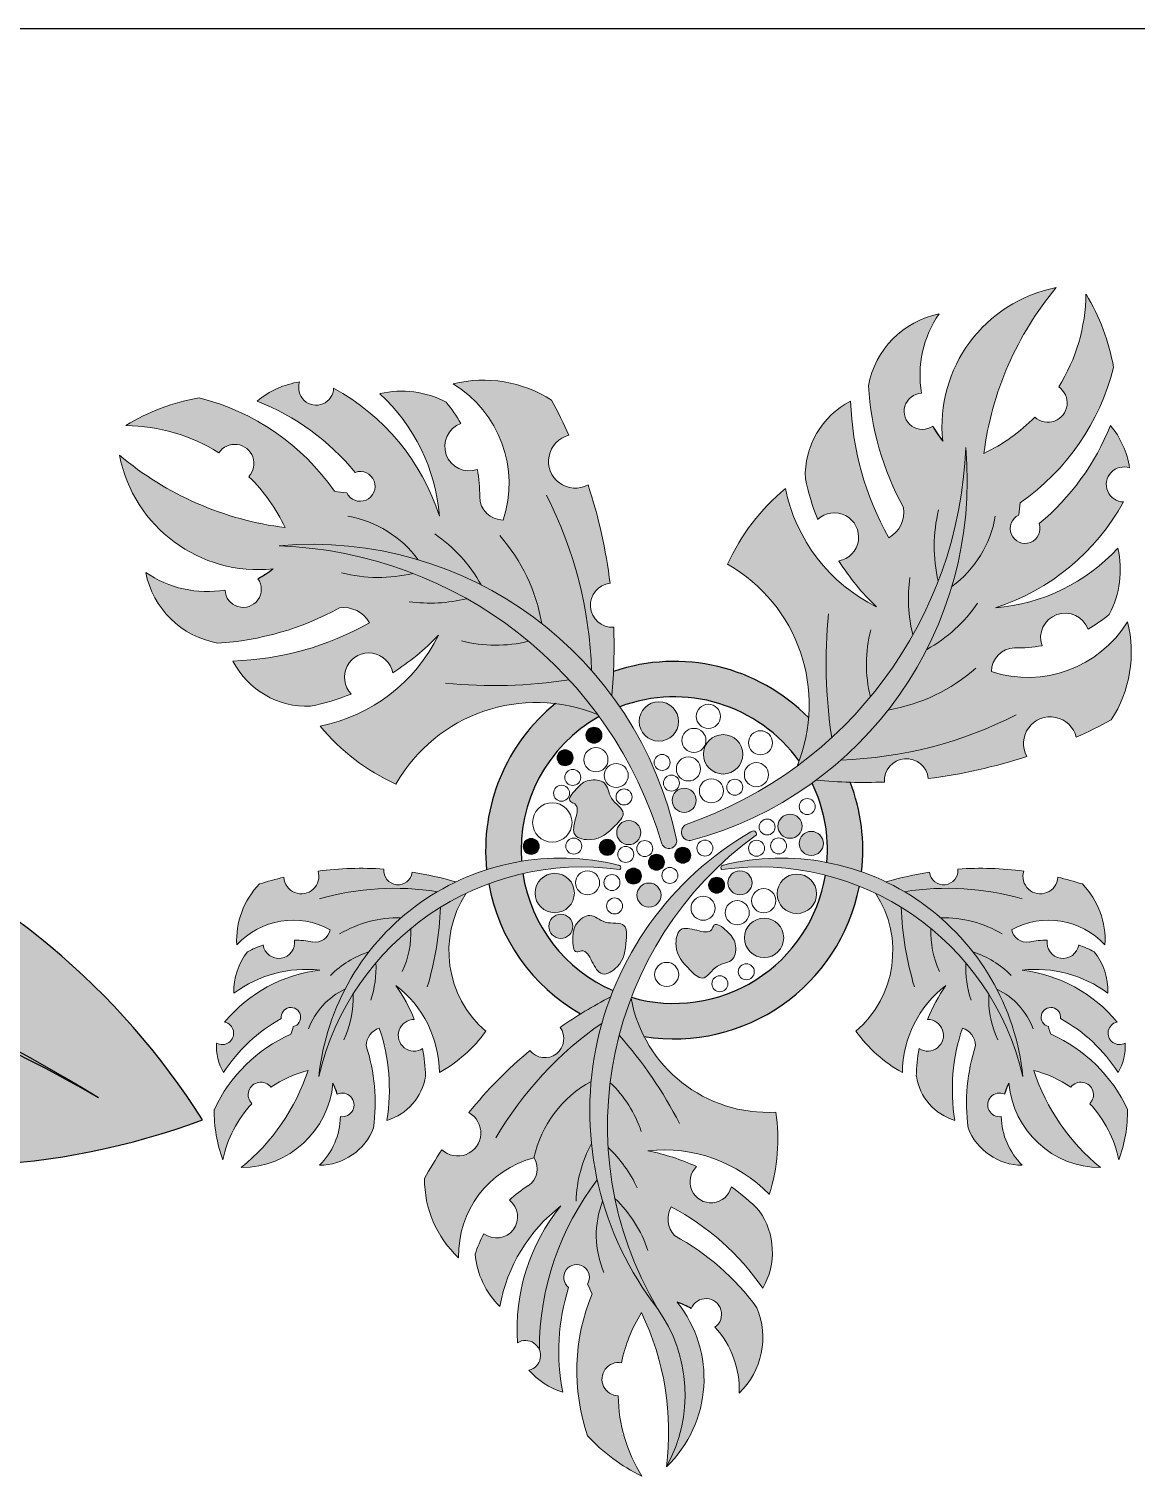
# Model space of a CAD drawing. Header units: inches. Extents: x 9636 to 21597, y -10243 to 557.
# Drawn here: x 14992.46 to 15011.57, y -8245.44 to -8220.47 of the extents above; entities that cross this region are included whole.
import ezdxf

# ---------------------------------------------------------------- set-up
doc = ezdxf.new("R2010")
doc.units = ezdxf.units.IN
doc.header["$MEASUREMENT"] = 0
doc.layers.add('estofado', color=7, linetype='Continuous', lineweight=25)
doc.layers.add('MESA', color=7, linetype='Continuous')

# ---------------------------------------------------------------- blocks, each defined once
blk = doc.blocks.new('FF')
at = {"layer": 'estofado', "ltscale": 0.1, "true_color": 0x939598}
h = blk.add_hatch(color=252, dxfattribs=at)
h.set_gradient(color1=(108, 164, 86), color2=(79, 120, 63), one_color=1, tint=0.36, name='CYLINDER')
h.paths.add_polyline_path([(15007.557, -8228.731, -0.314907), (15007.302, -8229.25, -0.122145), (15006.643, -8226.892, 0.291545), (15005.862, -8228.233, 0.043027), (15006.073, -8228.936, -1.339402), (15006.439, -8229.65, 0.060072), (15007.087, -8230.442, -0.231117), (15005.518, -8228.399, 0.11449), (15004.52, -8229.708, -0.376746), (15005.721, -8233.188, 0.228124), (15008.631, -8227.692, -0.2613), (15006.046, -8233.433, 0.033062), (15007.226, -8233.466, -0.981895), (15007.983, -8233.405, 0.048855), (15009.683, -8233.023, -1.138233), (15010.537, -8232.692, 0.018864), (15011.142, -8232.393, 0.208979), (15011.424, -8230.698, -0.346636), (15009.075, -8231.56, -0.42625), (15009.494, -8231.152, 0.04537), (15009.947, -8231.113, -0.994855), (15010.741, -8230.827, 0.044381), (15011.108, -8230.574, 0.18118), (15011.255, -8229.431, -0.18833), (15009.143, -8230.458, 0.191426), (15011.354, -8228.631, -1.174476), (15011.459, -8228.045, 0.140528), (15011.127, -8227.312, -0.125367), (15009.898, -8229.005, -2.245001), (15009.545, -8228.857, -0.031976), (15009.573, -8228.645, 0.181425), (15011.182, -8226.31, 0.094503), (15010.707, -8225.046, -0.138196), (15010.236, -8226.648, -1.074478), (15009.824, -8227.17, -0.088291), (15008.944, -8227.794, -0.144087), (15010.193, -8224.934, 0.388768), (15008.233, -8227.584, -0.041945), (15008.063, -8227.324, -1.340573), (15007.867, -8226.756, -0.196063), (15008.171, -8225.386, 0.307628), (15006.951, -8226.627, 0.111291)])
h = blk.add_hatch(color=252, dxfattribs=at)
h.set_gradient(color1=(108, 164, 86), color2=(102, 154, 81), one_color=1, tint=0.46, name='CYLINDER')
h.paths.add_polyline_path([(15002.52, -8231.973, 0.033062), (15002.553, -8230.793, -0.981895), (15002.491, -8230.036, 0.048855), (15002.11, -8228.336, -1.138233), (15001.779, -8227.482, 0.018864), (15001.48, -8226.877, 0.208979), (14999.784, -8226.595, -0.346636), (15000.646, -8228.945, -0.42625), (15000.239, -8228.525, 0.04537), (15000.199, -8228.072, -0.994855), (14999.913, -8227.278, 0.044381), (14999.661, -8226.911, 0.18118), (14998.518, -8226.764, -0.18833), (14999.545, -8228.876, 0.191426), (14997.718, -8226.666, -1.174476), (14997.132, -8226.561, 0.140528), (14996.398, -8226.892, -0.125367), (14998.092, -8228.121, -2.245001), (14997.943, -8228.474, -0.031976), (14997.732, -8228.447, 0.181425), (14995.396, -8226.837, 0.094503), (14994.133, -8227.313, -0.138196), (14995.735, -8227.784, -1.074478), (14996.256, -8228.196, -0.088291), (14996.881, -8229.075, -0.144087), (14994.021, -8227.826, 0.388768), (14996.671, -8229.787, -0.041945), (14996.41, -8229.957, -1.340573), (14995.842, -8230.152, -0.196063), (14994.473, -8229.848, 0.307628), (14995.714, -8231.069, 0.111291), (14997.817, -8230.462, -0.314907), (14998.336, -8230.717, -0.122145), (14995.978, -8231.377, 0.291545), (14997.319, -8232.157, 0.043027), (14998.022, -8231.946, -1.339402), (14998.737, -8231.581, 0.060072), (14999.528, -8230.933, -0.231117), (14997.486, -8232.502, 0.11449), (14998.794, -8233.5, -0.376746), (15002.275, -8232.299, 0.228124), (14996.779, -8229.388, -0.2613)])
h = blk.add_hatch(color=252, dxfattribs=at)
h.set_gradient(color1=(166, 115, 84), color2=(109, 75, 55), one_color=1, tint=0.32, name='INVCYLINDER')
h.paths.add_polyline_path([(15008.631, -8227.692, -0.309503), (15003.801, -8234.196, 0.812635), (15003.88, -8234.476, 0.364481)])
h = blk.add_hatch(color=252, dxfattribs=at)
h.set_gradient(color1=(166, 115, 84), color2=(109, 75, 55), one_color=1, tint=0.32, name='INVCYLINDER')
h.paths.add_polyline_path([(15003.383, -8234.532, 0.872708), (15003.639, -8234.458, 0.378997), (14996.779, -8229.388, -0.322151)])
h = blk.add_hatch(color=252, dxfattribs=at)
h.set_gradient(color1=(185, 193, 193), color2=(81, 92, 92), one_color=1, tint=0.34, name='CURVED')
h.paths.add_polyline_path([(15005.753, -8233.106, 0.06904), (15005.919, -8232.357, 0.288006), (15002.549, -8231.558, -0.011646), (15002.52, -8231.973, -0.009266), (15002.658, -8232.168, -0.341204)])
h = blk.add_hatch(color=252, dxfattribs=at)
h.set_gradient(color1=(185, 193, 193), color2=(81, 92, 92), one_color=1, tint=0.34, name='CURVED')
h.paths.add_polyline_path([(15002.301, -8232.335, 0.00155), (15002.275, -8232.299, 0.067559), (15001.548, -8232.11, 0.253608), (15000.359, -8234.977, -0.036817), (15000.96, -8234.833, -0.290631)])
h = blk.add_hatch(color=252, dxfattribs=at)
h.set_gradient(color1=(179, 165, 128), color2=(150, 134, 90), one_color=1, tint=0.47)
h.paths.add_polyline_path([(15002.994, -8232.42, -1), (15003.674, -8232.42, -1)])
h = blk.add_hatch(color=252, dxfattribs=at)
h.set_gradient(color1=(179, 165, 128), color2=(150, 134, 90), one_color=1, tint=0.47)
h.paths.add_polyline_path([(15002.074, -8232.658, 1), (15002.349, -8232.658, 1)])
h = blk.add_hatch(color=252, dxfattribs=at)
h.set_gradient(color1=(179, 165, 128), color2=(150, 134, 90), one_color=1, tint=0.47)
h.paths.add_polyline_path([(15004.102, -8232.987, 1), (15004.781, -8232.987, 1)])
h = blk.add_hatch(color=252, dxfattribs=at)
h.set_gradient(color1=(179, 165, 128), color2=(150, 134, 90), one_color=1, tint=0.47)
h.paths.add_polyline_path([(15001.576, -8233.046, 1), (15001.851, -8233.046, 1)])
h = blk.add_hatch(color=252, dxfattribs=at)
h.set_gradient(color1=(179, 165, 128), color2=(150, 134, 90), one_color=1, tint=0.47)
edge = h.paths.add_edge_path()
edge.add_spline(control_points=[(15001.894, -8234.1), (15001.866, -8234.207), (15001.811, -8234.425), (15002.268, -8234.502), (15002.508, -8234.295), (15002.817, -8233.972), (15002.461, -8233.783), (15002.455, -8233.438), (15002.099, -8233.406), (15001.929, -8233.547), (15001.729, -8233.792), (15001.958, -8233.855), (15001.922, -8233.994), (15001.894, -8234.1)], knot_values=[0, 0, 0, 0, 0.020201, 0.040881, 0.075874, 0.093984, 0.117931, 0.138882, 0.158108, 0.177537, 0.194687, 0.200618, 0.219249, 0.219249, 0.219249, 0.219249], degree=3, periodic=0)
h = blk.add_hatch(color=252, dxfattribs=at)
h.set_gradient(color1=(185, 193, 193), color2=(81, 92, 92), one_color=1, tint=0.34, name='CURVED')
h.paths.add_polyline_path([(15006.046, -8233.433, -0.003321), (15005.977, -8233.483, -0.134103), (15006.235, -8234.853, -0.036923), (15006.832, -8235.015, 0.121396), (15006.636, -8233.469, -0.016535)])
h = blk.add_hatch(color=252, dxfattribs=at)
h.set_gradient(color1=(179, 165, 128), color2=(150, 134, 90), one_color=1, tint=0.47)
h.paths.add_polyline_path([(15003.978, -8233.78, 1), (15003.561, -8233.78, 1)])
h = blk.add_hatch(color=252, dxfattribs=at)
h.set_gradient(color1=(179, 165, 128), color2=(150, 134, 90), one_color=1, tint=0.47)
h.paths.add_polyline_path([(15003.02, -8234.337, 1), (15002.603, -8234.337, 1)])
h = blk.add_hatch(color=252, dxfattribs=at)
h.set_gradient(color1=(179, 165, 128), color2=(150, 134, 90), one_color=1, tint=0.47)
h.paths.add_polyline_path([(15005.805, -8234.228, 1), (15005.388, -8234.228, 1)])
h = blk.add_hatch(color=252, dxfattribs=at)
h.set_gradient(color1=(179, 165, 128), color2=(150, 134, 90), one_color=1, tint=0.47)
h.paths.add_polyline_path([(15001.266, -8234.576, 1), (15000.991, -8234.576, 1)])
h = blk.add_hatch(color=252, dxfattribs=at)
h.set_gradient(color1=(166, 115, 84), color2=(109, 75, 55), one_color=1, tint=0.32, name='INVCYLINDER')
h.paths.add_polyline_path([(15005.018, -8234.375, 0.726279), (15004.919, -8234.327, 0.000011), (15004.919, -8234.327, 0.454782), (15003.308, -8242.549, -0.387777)])
h = blk.add_hatch(color=252, dxfattribs=at)
h.set_gradient(color1=(179, 165, 128), color2=(150, 134, 90), one_color=1, tint=0.47)
h.paths.add_polyline_path([(15002.578, -8234.592, 1), (15002.303, -8234.592, 1)])
h = blk.add_hatch(color=252, dxfattribs=at)
h.set_gradient(color1=(179, 165, 128), color2=(150, 134, 90), one_color=1, tint=0.47)
h.paths.add_polyline_path([(15006.173, -8234.525, 1), (15005.756, -8234.525, 1)])
h = blk.add_hatch(color=252, dxfattribs=at)
h.set_gradient(color1=(179, 165, 128), color2=(150, 134, 90), one_color=1, tint=0.47)
h.paths.add_polyline_path([(15003.429, -8234.849, 1), (15003.154, -8234.849, 1)])
h = blk.add_hatch(color=252, dxfattribs=at)
h.set_gradient(color1=(179, 165, 128), color2=(150, 134, 90), one_color=1, tint=0.47)
h.paths.add_polyline_path([(15003.884, -8234.729, 1), (15003.609, -8234.729, 1)])
h = blk.add_hatch(color=252, dxfattribs=at)
h.set_gradient(color1=(108, 164, 86), color2=(62, 94, 49), one_color=1, tint=0.28, name='CURVED')
h.paths.add_polyline_path([(14995.835, -8237.607, -1.174476), (14995.696, -8237.969, 0.140528), (14995.817, -8238.479, -0.125367), (14996.813, -8237.547, -2.245001), (14997.021, -8237.686, -0.031976), (14996.977, -8237.818, 0.181425), (14995.658, -8239.114, 0.094503), (14995.806, -8239.982, -0.138196), (14996.306, -8239.015, -1.074478), (14996.634, -8238.732, -0.088291), (14997.275, -8238.44, -0.144087), (14996.121, -8240.117, 0.388768), (14997.704, -8238.663, -0.041945), (14997.781, -8238.851, -1.340573), (14997.836, -8239.239, -0.196063), (14997.472, -8240.078, 0.307628), (14998.407, -8239.434, 0.111291), (14998.278, -8238.012, -0.314907), (14998.506, -8237.711, -0.122145), (14998.637, -8239.303, 0.291545), (14999.302, -8238.541, 0.043027), (14999.254, -8238.064, -1.339402), (14999.108, -8237.562, 0.060072), (14998.791, -8236.975, -0.231117), (14999.543, -8238.477, 0.11449), (15000.344, -8237.762, -0.376746), (15000.005, -8235.385, 0.228124), (14997.462, -8238.544, -0.2613), (14999.827, -8235.188, 0.033062), (14999.076, -8235.021, -0.981895), (14998.584, -8234.967, 0.048855), (14997.448, -8235.001, -1.138233), (14996.86, -8235.108, 0.018864), (14996.436, -8235.224, 0.208979), (14996.046, -8236.275, -0.346636), (14997.656, -8236.013, -0.42625), (14997.337, -8236.223, 0.04537), (14997.042, -8236.192, -0.994855), (14996.499, -8236.277, 0.044381), (14996.233, -8236.393, 0.18118), (14995.997, -8237.107, -0.18833), (14997.476, -8236.71, 0.191426)])
h = blk.add_hatch(color=252, dxfattribs=at)
h.set_gradient(color1=(166, 115, 84), color2=(109, 75, 55), one_color=1, tint=0.32, name='INVCYLINDER')
h.paths.add_polyline_path([(15002.659, -8234.975, 0.529291), (15002.654, -8234.903, 0.456534), (14997.462, -8238.544, -0.387777)])
h = blk.add_hatch(color=252, dxfattribs=at)
h.set_gradient(color1=(179, 165, 128), color2=(150, 134, 90), one_color=1, tint=0.47)
h.paths.add_polyline_path([(15003.031, -8235.088, 1), (15002.756, -8235.088, 1)])
h = blk.add_hatch(color=252, dxfattribs=at)
h.set_gradient(color1=(166, 115, 84), color2=(109, 75, 55), one_color=1, tint=0.32, name='INVCYLINDER')
h.paths.add_polyline_path([(15009.617, -8238.544, 0.456534), (15004.425, -8234.903, 0.529291), (15004.42, -8234.975, -0.387777)])
h = blk.add_hatch(color=252, dxfattribs=at)
h.set_gradient(color1=(108, 164, 86), color2=(154, 193, 138), one_color=1, tint=0.65, name='HEMISPHERICAL')
h.paths.add_polyline_path([(15009.423, -8236.013, -0.346636), (15011.034, -8236.275, 0.208979), (15010.643, -8235.224, 0.018864), (15010.219, -8235.108, -1.138233), (15009.631, -8235.001, 0.048855), (15008.496, -8234.967, -0.981895), (15008.004, -8235.021, 0.033062), (15007.252, -8235.188, -0.2613), (15009.617, -8238.544, 0.228124), (15007.074, -8235.385, -0.376746), (15006.735, -8237.762, 0.11449), (15007.536, -8238.477, -0.231117), (15008.288, -8236.975, 0.060072), (15007.971, -8237.562, -1.339402), (15007.825, -8238.064, 0.043027), (15007.777, -8238.541, 0.291545), (15008.442, -8239.303, -0.122145), (15008.573, -8237.711, -0.314907), (15008.801, -8238.012, 0.111291), (15008.672, -8239.434, 0.307628), (15009.607, -8240.078, -0.196063), (15009.243, -8239.239, -1.340573), (15009.298, -8238.851, -0.041945), (15009.375, -8238.663, 0.388768), (15010.958, -8240.117, -0.144087), (15009.805, -8238.44, -0.088291), (15010.445, -8238.732, -1.074478), (15010.773, -8239.015, -0.138196), (15011.273, -8239.982, 0.094503), (15011.421, -8239.114, 0.181425), (15010.102, -8237.818, -0.031976), (15010.058, -8237.686, -2.245001), (15010.266, -8237.547, -0.125367), (15011.262, -8238.479, 0.140528), (15011.384, -8237.969, -1.174476), (15011.244, -8237.607, 0.191426), (15009.603, -8236.71, -0.18833), (15011.082, -8237.107, 0.18118), (15010.846, -8236.393, 0.044381), (15010.58, -8236.277, -0.994855), (15010.037, -8236.192, 0.04537), (15009.742, -8236.223, -0.42625)])
h = blk.add_hatch(color=252, dxfattribs=at)
h.set_gradient(color1=(185, 193, 193), color2=(81, 92, 92), one_color=1, tint=0.34, name='CURVED')
h.paths.add_polyline_path([(15000.984, -8235.046, 0.03292), (15000.394, -8235.221, 0.221446), (15001.981, -8237.466, -0.019377), (15002.501, -8237.171, -0.005069), (15002.542, -8237.066, -0.256969)])
h = blk.add_hatch(color=252, dxfattribs=at)
h.set_gradient(color1=(179, 165, 128), color2=(150, 134, 90), one_color=1, tint=0.47)
h.paths.add_polyline_path([(15001.874, -8235.38, 1), (15001.195, -8235.38, 1)])
h = blk.add_hatch(color=252, dxfattribs=at)
h.set_gradient(color1=(185, 193, 193), color2=(81, 92, 92), one_color=1, tint=0.34, name='CURVED')
h.paths.add_polyline_path([(15006.208, -8235.073, -0.449638), (15002.858, -8237.18, 0.000699), (15002.851, -8237.196, 0.072477), (15003.076, -8237.854, 0.40511), (15006.794, -8235.263, 0.032975)])
h = blk.add_hatch(color=252, dxfattribs=at)
h.set_gradient(color1=(179, 165, 128), color2=(150, 134, 90), one_color=1, tint=0.47)
h.paths.add_polyline_path([(15003.371, -8235.416, 1), (15002.954, -8235.416, 1)])
h = blk.add_hatch(color=252, dxfattribs=at)
h.set_gradient(color1=(179, 165, 128), color2=(150, 134, 90), one_color=1, tint=0.47)
h.paths.add_polyline_path([(15004.467, -8235.245, 1), (15004.192, -8235.245, 1)])
h = blk.add_hatch(color=252, dxfattribs=at)
h.set_gradient(color1=(179, 165, 128), color2=(150, 134, 90), one_color=1, tint=0.47)
h.paths.add_polyline_path([(15004.942, -8235.204, 1), (15004.525, -8235.204, 1)])
h = blk.add_hatch(color=252, dxfattribs=at)
h.set_gradient(color1=(179, 165, 128), color2=(150, 134, 90), one_color=1, tint=0.47)
h.paths.add_polyline_path([(15006.055, -8235.394, 1), (15005.376, -8235.394, 1)])
h = blk.add_hatch(color=252, dxfattribs=at)
h.set_gradient(color1=(179, 165, 128), color2=(150, 134, 90), one_color=1, tint=0.47)
edge = h.paths.add_edge_path()
edge.add_spline(control_points=[(15002.178, -8236.56), (15002.229, -8236.659), (15002.331, -8236.859), (15002.725, -8236.614), (15002.768, -8236.3), (15002.786, -8235.853), (15002.394, -8235.947), (15002.16, -8235.692), (15001.873, -8235.904), (15001.839, -8236.122), (15001.851, -8236.438), (15002.065, -8236.334), (15002.129, -8236.462), (15002.178, -8236.56)], knot_values=[0, 0, 0, 0, 0.020201, 0.040881, 0.075874, 0.093984, 0.117931, 0.138882, 0.158108, 0.177537, 0.194687, 0.200618, 0.219249, 0.219249, 0.219249, 0.219249], degree=3, periodic=0)
h = blk.add_hatch(color=252, dxfattribs=at)
h.set_gradient(color1=(179, 165, 128), color2=(150, 134, 90), one_color=1, tint=0.47)
h.paths.add_polyline_path([(15001.848, -8235.955, 1), (15001.431, -8235.955, 1)])
h = blk.add_hatch(color=252, dxfattribs=at)
h.set_gradient(color1=(179, 165, 128), color2=(150, 134, 90), one_color=1, tint=0.47)
edge = h.paths.add_edge_path()
edge.add_spline(control_points=[(15003.987, -8236.023), (15003.88, -8235.996), (15003.662, -8235.94), (15003.585, -8236.398), (15003.792, -8236.638), (15004.115, -8236.946), (15004.304, -8236.59), (15004.649, -8236.584), (15004.681, -8236.228), (15004.54, -8236.058), (15004.295, -8235.859), (15004.232, -8236.088), (15004.093, -8236.051), (15003.987, -8236.023)], knot_values=[0, 0, 0, 0, 0.020201, 0.040881, 0.075874, 0.093984, 0.117931, 0.138882, 0.158108, 0.177537, 0.194687, 0.200618, 0.219249, 0.219249, 0.219249, 0.219249], degree=3, periodic=0)
h = blk.add_hatch(color=252, dxfattribs=at)
h.set_gradient(color1=(179, 165, 128), color2=(150, 134, 90), one_color=1, tint=0.47)
h.paths.add_polyline_path([(15005.487, -8236.154, 1), (15004.808, -8236.154, 1)])
h = blk.add_hatch(color=252, dxfattribs=at)
h.set_gradient(color1=(108, 164, 86), color2=(128, 178, 108), one_color=1, tint=0.56, name='CYLINDER')
h.paths.add_polyline_path([(15002.351, -8237.624, -0.021499), (15002.501, -8237.171, 0.033062), (15001.628, -8237.699, -0.981895), (15001.107, -8238.097, 0.048855), (15000.051, -8239.169, -1.138233), (14999.585, -8239.809, 0.018864), (14999.286, -8240.308, 0.208979), (14999.874, -8241.672, -0.346636), (15001.177, -8239.947, -0.218356), (15002.163, -8238.632, -0.045186), (15002.345, -8237.646, -0.00127), (15002.329, -8237.639, -0.001036)])
h = blk.add_hatch(color=252, dxfattribs=at)
h.set_gradient(color1=(108, 164, 86), color2=(128, 178, 108), one_color=1, tint=0.56, name='CYLINDER')
h.paths.add_polyline_path([(15005.238, -8240.579, 0.11449), (15005.351, -8239.163, -0.376746), (15002.851, -8237.196, 0.228124), (15003.308, -8242.549, -0.289779), (15003.463, -8245.282, 0.388768), (15003.647, -8242.441, -0.041945), (15003.893, -8242.55, -1.340573), (15004.3, -8242.872, -0.196063), (15004.72, -8244.008, 0.307628), (15005.026, -8242.536, 0.111291), (15003.602, -8241.292, -0.314907), (15003.544, -8240.796, -0.122145), (15005.126, -8242.2, 0.291545), (15005.066, -8240.861, 0.043027), (15004.584, -8240.45, -1.339402), (15003.984, -8240.101, 0.060072), (15003.144, -8239.83, -0.231117)])
h = blk.add_hatch(color=252, dxfattribs=at)
h.set_gradient(color1=(108, 164, 86), color2=(128, 178, 108), one_color=1, tint=0.56, name='CYLINDER')
h.paths.add_polyline_path([(15001.063, -8240.44, 0.04537), (15000.752, -8240.68, -0.994855), (15000.31, -8241.259, 0.044381), (15000.162, -8241.614, 0.18118), (15000.589, -8242.513, -0.18833), (15001.642, -8240.779, 0.191426), (15000.892, -8243.14, -0.461932), (15001.269, -8243.261, -0.164855), (15002.269, -8240.33, -0.076989), (15002.163, -8238.632, 0.218356), (15001.177, -8239.947, -0.42625)])
h = blk.add_hatch(color=252, dxfattribs=at)
h.set_gradient(color1=(108, 164, 86), color2=(128, 178, 108), one_color=1, tint=0.56, name='CYLINDER')
h.paths.add_polyline_path([(15002.102, -8244.745, 0.094503), (15003.037, -8245.441, -0.138196), (15002.631, -8244.057, -1.074478), (15002.686, -8243.486, -0.088291), (15003.033, -8242.621, -0.144087), (15003.463, -8245.282, 0.289779), (15003.308, -8242.549, -0.111568), (15002.269, -8240.33, 0.164855), (15001.269, -8243.261, -0.461932), (15001.089, -8243.614, 0.140528), (15001.673, -8243.992, -0.125367), (15001.774, -8242.188, -2.245001), (15002.099, -8242.131, -0.031976), (15002.178, -8242.297, 0.181425)])
at = {"layer": 'MESA', "ltscale": 0.8}
h = blk.add_hatch(color=85, dxfattribs=at)
h.dxf.hatch_style = 1
h.set_gradient(color1=(103, 159, 96), color2=(179, 207, 175), one_color=1, tint=0.75, name='INVCURVED')
h.paths.add_polyline_path([(14987.617, -8239.621, -0.199512), (14983.217, -8235.349, -0.09675), (14993.661, -8238.915, 0.086654), (14983.523, -8234.902, -0.192489), (14989.423, -8234.28, -0.158608), (14995.453, -8239.295, -0.158608)])
h = blk.add_hatch(color=85, dxfattribs=at)
h.dxf.hatch_style = 1
h.set_gradient(color1=(103, 159, 96), color2=(52, 80, 48), one_color=1, tint=0.25)
h.paths.add_polyline_path([(14993.661, -8238.915, 0.09675), (14983.217, -8235.349, -0.007527), (14983.126, -8235.127, -0.014292), (14983.523, -8234.902, -0.086654)])
at = {"color": 252, "true_color": 0x939598}
blk.add_line((15113.189, -8220.47), (14456.189, -8220.47), dxfattribs=at)
at = {"layer": 'estofado', "color": 252, "lineweight": 5, "ltscale": 0.1, "true_color": 0x939598}
for centre, radius in [((15003.334, -8232.42), 0.34), ((15004.187, -8232.332), 0.208), ((15002.212, -8232.658), 0.138), ((15003.938, -8232.747), 0.208), ((15004.442, -8232.987), 0.34), ((15005.087, -8232.788), 0.208), ((15001.713, -8233.046), 0.138), ((15002.246, -8233.08), 0.208), ((15002.596, -8233.352), 0.208), ((15003.389, -8233.128), 0.138), ((15003.842, -8233.239), 0.208), ((15005.016, -8233.338), 0.208), ((15001.845, -8233.386), 0.138), ((15003.549, -8233.484), 0.138), ((15004.239, -8233.617), 0.208), ((15004.643, -8233.555), 0.138), ((15001.652, -8233.659), 0.138), ((15002.731, -8233.723), 0.138), ((15003.769, -8233.78), 0.208), ((15001.493, -8234.163), 0.34), ((15005.894, -8233.889), 0.138), ((15002.812, -8234.337), 0.208), ((15005.202, -8234.241), 0.138), ((15005.597, -8234.228), 0.208), ((15001.128, -8234.576), 0.138), ((15001.863, -8234.571), 0.138), ((15002.441, -8234.592), 0.138), ((15005.4, -8234.566), 0.138), ((15005.964, -8234.525), 0.208), ((15002.76, -8234.715), 0.138), ((15003.088, -8234.614), 0.138), ((15003.291, -8234.849), 0.138), ((15003.746, -8234.729), 0.138), ((15004.128, -8234.606), 0.138), ((15005.018, -8234.608), 0.138), ((15002.894, -8235.088), 0.138), ((15003.522, -8235.077), 0.138), ((15001.534, -8235.38), 0.34), ((15002.101, -8235.204), 0.208), ((15002.523, -8235.2), 0.138), ((15003.162, -8235.416), 0.208), ((15004.33, -8235.245), 0.138), ((15004.733, -8235.204), 0.208), ((15005.715, -8235.394), 0.34), ((15004.096, -8235.642), 0.208), ((15005.142, -8235.513), 0.208), ((15002.568, -8235.604), 0.138), ((15004.685, -8235.72), 0.208), ((15001.64, -8235.955), 0.208), ((15005.148, -8236.154), 0.34), ((15003.467, -8236.785), 0.208), ((15004.842, -8236.739), 0.138), ((15004.385, -8236.946), 0.138)]:
    blk.add_circle(centre, radius, dxfattribs=at)
for centre, radius, start, end in [((15010.66, -8227.329), 2.44, 101.0186, 185.9966), ((15014.429, -8228.486), 5.528, 140.0122, 172.8088), ((15007.628, -8225.011), 3.078, 327.8752, 359.3481), ((15007.632, -8226.924), 3.603, 9.8207, 31.4151), ((15008.474, -8226.905), 1.548, 101.2825, 169.6799), ((15009.698, -8226.443), 1.857, 145.305, 189.6765), ((15007.265, -8225.333), 4.037, 304.8613, 345.9935), ((14997.343, -8228.005), 1.459, 98.3059, 130.3029), ((14997.416, -8226.661), 0.302, 160.6631, 359.0131), ((14995.851, -8230.07), 3.882, 17.9062, 61.2534), ((14998.892, -8228.363), 1.643, 62.1153, 103.1932), ((15000.309, -8228.676), 2.146, 56.9429, 104.1578), ((14998.724, -8228.317), 2.022, 341.9118, 58.3844), ((15011.92, -8226.333), 4.978, 183.393, 208.7944), ((15010.048, -8226.924), 0.333, 227.5673, 55.7919), ((14996.011, -8230.387), 3.603, 99.8207, 121.4151), ((14994.419, -8230.754), 4.037, 34.8613, 75.9935), ((14994.832, -8230.83), 4.238, 39.7257, 68.3087), ((14996.327, -8229.135), 3.228, 4.6076, 47.2701), ((14997.726, -8228.515), 2.513, 29.481, 39.6456), ((14993.622, -8231.135), 8.937, 24.1234, 28.4463), ((15007.304, -8228.175), 1.444, 117.2921, 182.3073), ((15011.727, -8226.74), 5.086, 181.7055, 209.5612), ((15007.88, -8227.069), 0.313, 92.4292, 305.5449), ((15007.628, -8225.011), 3.078, 295.3016, 315.484), ((14994.098, -8230.391), 3.078, 57.8752, 89.3481), ((15000.058, -8227.674), 0.422, 110.1108, 289.5198), ((15007.19, -8225.746), 4.238, 309.7257, 338.3087), ((15010.014, -8228.256), 1.459, 8.3059, 40.3029), ((14996.01, -8227.971), 0.333, 317.5673, 145.7919), ((15001.889, -8227.931), 0.462, 103.7865, 298.5822), ((14997.573, -8223.591), 5.528, 230.0122, 262.8088), ((14996.416, -8227.36), 2.44, 191.0186, 275.9966), ((14994.098, -8230.391), 3.078, 25.3016, 45.484), ((14998.176, -8228.364), 0.257, 205.201, 109.1617), ((14997.726, -8228.515), 2.513, 359.2754, 10.1496), ((15011.359, -8228.33), 0.302, 70.6631, 269.0131), ((14998.049, -8226.81), 1.667, 259.0186, 266.3445), ((14993.622, -8231.135), 8.937, 7.0576, 18.2453), ((15007.838, -8231.204), 3.64, 129.608, 155.7334), ((15008.393, -8227.814), 2.935, 191.5061, 243.5602), ((15010.044, -8227.358), 4.272, 191.8137, 201.6687), ((15000.644, -8228.539), 0.405, 181.0153, 270.3634), ((14994.963, -8231.785), 7.213, 1.9256, 26.9542), ((15007.95, -8226.764), 3.882, 287.9062, 331.2534), ((15011.209, -8228.963), 1.667, 169.0186, 176.3445), ((14997.647, -8230.747), 1.894, 36.1411, 80.3873), ((15006.362, -8229.239), 0.419, 280.5489, 133.5686), ((15007.059, -8228.808), 0.505, 298.8789, 8.7972), ((15010.674, -8229.399), 2.589, 165.9423, 193.4167), ((15007.273, -8228.56), 1.894, 306.1411, 350.3873), ((15009.655, -8229.09), 0.257, 115.201, 19.1617), ((14998.055, -8231.272), 2.518, 28.6905, 56.0246), ((14998.31, -8231.231), 3.041, 9.4944, 41.5537), ((15008.884, -8227.241), 3.228, 274.6076, 317.2701), ((15009.656, -8229.806), 1.643, 332.1153, 13.1932), ((15003.138, -8232.132), 2.79, 337.7465, 60.3213), ((15010.044, -8227.358), 4.272, 212.4488, 226.1997), ((14995.53, -8228.321), 1.857, 235.305, 279.6765), ((14995.991, -8229.545), 1.548, 191.2825, 259.6799), ((14996.155, -8230.139), 0.313, 182.4292, 35.5449), ((14998.485, -8227.346), 2.589, 255.9423, 283.4167), ((15010.324, -8230.292), 2.683, 172.3137, 193.7119), ((15002.529, -8230.414), 0.38, 95.6708, 273.5772), ((14995.419, -8226.099), 4.978, 273.393, 298.7944), ((14997.894, -8230.961), 0.505, 28.8789, 98.7972), ((14999.379, -8227.695), 2.683, 262.3137, 283.7119), ((15006.747, -8228.969), 2.518, 298.6905, 326.0246), ((15014.832, -8231.4), 8.613, 174.4084, 188.6615), ((15009.702, -8229.638), 2.022, 251.9118, 328.3844), ((15010.345, -8230.972), 0.422, 20.1108, 199.5198), ((15009.505, -8228.639), 2.513, 299.481, 309.6456), ((15009.343, -8231.223), 2.146, 326.9429, 14.1578), ((14995.827, -8226.293), 5.086, 271.7055, 299.5612), ((14996.9, -8229.626), 2.935, 281.5061, 333.5602), ((14996.445, -8227.976), 4.272, 302.4488, 316.1997), ((14993.622, -8231.135), 8.937, 354.6159, 2.1904), ((15009.286, -8231.43), 2.37, 165.544, 193.8081), ((15000.517, -8228.734), 2.37, 255.544, 283.8081), ((15009.48, -8231.557), 0.405, 91.0153, 180.3634), ((15009.505, -8228.639), 2.513, 269.2754, 280.1496), ((14997.261, -8230.715), 1.444, 207.2921, 272.3073), ((14998.325, -8231.657), 0.419, 10.5489, 223.5686), ((15000.486, -8223.187), 8.613, 264.4084, 278.6615), ((15006.788, -8229.223), 3.041, 279.4944, 311.5537), ((14996.445, -8227.976), 4.272, 281.8137, 291.6687), ((15001.218, -8234.881), 2.79, 67.7465, 150.3213), ((15006.234, -8225.876), 7.213, 271.9256, 296.9542), ((15010.089, -8232.802), 0.462, 13.7865, 208.5822), ((15006.885, -8224.535), 8.937, 294.1234, 298.4463), ((15000.29, -8230.181), 3.64, 219.608, 245.7334), ((15007.605, -8233.442), 0.38, 5.6708, 183.5772), ((15006.885, -8224.535), 8.937, 277.0576, 288.2453), ((15006.885, -8224.535), 8.937, 264.6159, 272.1904), ((14998.191, -8240.782), 5.828, 86.1325, 97.3203), ((15008.889, -8240.782), 5.828, 82.6797, 93.8675), ((14998.191, -8240.782), 5.828, 103.1984, 107.5212), ((14997.161, -8235.093), 0.301, 182.8615, 17.6572), ((14998.83, -8234.99), 0.248, 174.7458, 352.6522), ((14998.191, -8240.782), 5.828, 73.6909, 81.2654), ((15008.889, -8240.782), 5.828, 98.7346, 106.3091), ((15008.249, -8234.99), 0.248, 187.3478, 5.2542), ((15009.918, -8235.093), 0.301, 162.3428, 357.1385), ((15008.889, -8240.782), 5.828, 72.4788, 76.8016), ((14997.443, -8236.196), 1.4, 136.0179, 183.2328), ((14998.773, -8240.003), 4.704, 81.0006, 106.0292), ((15001.528, -8236.381), 1.82, 146.8215, 229.3963), ((15005.551, -8236.381), 1.82, 310.6037, 33.1785), ((15008.306, -8240.003), 4.704, 73.9708, 98.9994), ((15009.636, -8236.196), 1.4, 356.7672, 43.9821), ((14993.95, -8235.404), 5.617, 343.4834, 357.7365), ((15013.129, -8235.404), 5.617, 182.2635, 196.5166), ((14997.017, -8237.166), 1.318, 60.9868, 137.4594), ((14998.832, -8237.792), 1.983, 88.5693, 120.6287), ((15008.248, -8237.792), 1.983, 59.3713, 91.4307), ((15010.062, -8237.166), 1.318, 42.5406, 119.0132), ((14996.77, -8236.233), 0.275, 189.1858, 8.5947), ((14997.02, -8237.83), 1.638, 78.3504, 89.2246), ((14997.397, -8235.965), 0.264, 260.0903, 349.4383), ((14997.505, -8236.07), 1.546, 334.6189, 2.8831), ((15009.574, -8236.07), 1.546, 177.1169, 205.3811), ((15009.683, -8235.965), 0.264, 190.5617, 279.9097), ((15010.059, -8237.83), 1.638, 90.7754, 101.6496), ((15010.309, -8236.233), 0.275, 171.4053, 350.8142), ((14997.067, -8237.064), 1.071, 141.1903, 182.2681), ((14997.02, -8237.83), 1.638, 108.5559, 118.7205), ((14998.827, -8237.96), 1.642, 107.7654, 135.0996), ((15008.253, -8237.96), 1.642, 44.9004, 72.2346), ((15010.059, -8237.83), 1.638, 61.2795, 71.4441), ((15010.012, -8237.064), 1.071, 357.7319, 38.8097), ((14997.245, -8238.802), 2.105, 83.6826, 126.345), ((14996.7, -8236.67), 1.75, 341.3887, 2.7869), ((15010.38, -8236.67), 1.75, 177.2131, 198.6113), ((15009.835, -8238.802), 2.105, 53.655, 96.3174), ((14997.784, -8239.223), 2.532, 96.9812, 140.3284), ((15009.295, -8239.223), 2.532, 39.6716, 83.0188), ((14998.44, -8238.157), 1.235, 115.216, 159.4623), ((14996.366, -8237.199), 1.688, 335.0173, 2.4916), ((14996.517, -8238.584), 2.786, 21.5237, 35.2746), ((14997.63, -8238.496), 1.914, 0.581, 52.6352), ((15006.052, -8244.025), 7.719, 117.3918, 124.9664), ((15005.221, -8236.756), 2.41, 190.5225, 273.0973), ((15009.45, -8238.496), 1.914, 127.3648, 179.419), ((15010.562, -8238.584), 2.786, 144.7254, 158.4763), ((15010.714, -8237.199), 1.688, 177.5084, 204.9827), ((15008.64, -8238.157), 1.235, 20.5377, 64.784), ((14996.98, -8237.523), 0.168, 284.2759, 188.2367), ((15010.1, -8237.523), 0.168, 351.7633, 255.7241), ((14995.795, -8237.799), 0.197, 239.7381, 78.088), ((14998.145, -8239.969), 2.764, 118.8007, 147.3836), ((14995.969, -8237.412), 1.087, 338.0936, 345.4195), ((14999.107, -8237.835), 0.273, 89.6239, 302.6435), ((15005.898, -8242.747), 6.23, 124.7016, 149.7302), ((15001.364, -8237.893), 0.328, 218.4468, 36.3532), ((15007.973, -8237.835), 0.273, 237.3565, 90.3761), ((15011.11, -8237.412), 1.087, 194.5805, 201.9064), ((15008.934, -8239.969), 2.764, 32.6164, 61.1993), ((15011.284, -8237.799), 0.197, 101.912, 300.2619), ((14998.046, -8240.224), 2.633, 113.9363, 155.0685), ((14998.607, -8238.025), 0.329, 107.9539, 177.8722), ((14995.363, -8238.771), 3.317, 350.7805, 18.6362), ((14998.404, -8236.394), 2.374, 298.683, 324.8084), ((14997.071, -8242.756), 7.439, 27.1843, 41.4375), ((15008.675, -8236.394), 2.374, 215.1916, 241.317), ((15011.716, -8238.771), 3.317, 161.3638, 189.2195), ((15008.472, -8238.025), 0.329, 2.1278, 72.0461), ((15009.034, -8240.224), 2.633, 24.9315, 66.0637), ((14996.646, -8238.013), 0.952, 177.3808, 209.3779), ((14995.188, -8239.008), 3.247, 352.4679, 17.8694), ((14996.517, -8238.584), 2.786, 0.8887, 10.7437), ((15006.052, -8244.025), 7.719, 129.8335, 141.0213), ((15010.562, -8238.584), 2.786, 169.2563, 179.1113), ((15011.891, -8239.008), 3.247, 162.1306, 187.5321), ((15010.433, -8238.013), 0.952, 330.6221, 2.6192), ((14993.849, -8237.319), 3.605, 309.0872, 341.8838), ((14997.773, -8240.385), 2.007, 104.3766, 124.559), ((15009.306, -8240.385), 2.007, 55.441, 75.6234), ((15013.231, -8237.319), 3.605, 198.1162, 230.9128), ((14996.119, -8238.526), 1.591, 270.0936, 355.0715), ((14996.46, -8238.861), 0.217, 36.6423, 224.8669), ((14998.372, -8238.4), 0.941, 286.3671, 351.3823), ((15003.105, -8240.365), 1.973, 118.5185, 167.7887), ((15001.085, -8240.14), 2.047, 18.3199, 46.584), ((15008.708, -8238.4), 0.941, 188.6177, 253.6329), ((15010.96, -8238.526), 1.591, 184.9285, 269.9064), ((15010.619, -8238.861), 0.217, 315.1331, 143.3577), ((14997.866, -8239.036), 0.204, 261.5041, 114.6198), ((15009.213, -8239.036), 0.204, 65.3802, 278.4959), ((14998.007, -8239.16), 2.35, 178.8957, 200.49), ((14997.773, -8240.385), 2.007, 136.9502, 168.4231), ((14999.86, -8239.519), 0.399, 226.5625, 61.3582), ((15002.242, -8239.628), 3.144, 342.384, 8.5094), ((15009.306, -8240.385), 2.007, 11.5769, 43.0498), ((15009.072, -8239.16), 2.35, 339.51, 1.1043), ((14996.625, -8239.212), 1.211, 314.38, 358.7514), ((14997.466, -8239.068), 1.01, 270.3575, 338.7549), ((15009.613, -8239.068), 1.01, 201.2451, 269.6425), ((15010.454, -8239.212), 1.211, 181.2486, 225.62), ((15004.079, -8240.741), 2.175, 151.4664, 178.8006), ((15006.052, -8244.025), 7.719, 146.8994, 151.2222), ((15001.62, -8241.637), 1.746, 104.6878, 181.1604), ((15000.884, -8240.139), 0.35, 303.7913, 33.1393), ((15000.862, -8241.452), 2.317, 25.0896, 46.4879), ((15003.423, -8242.349), 2.535, 44.282, 96.3362), ((15002.438, -8243.452), 3.69, 65.2247, 78.9756), ((15004.232, -8240.364), 0.362, 133.3249, 346.3445), ((15001.14, -8240.318), 1.854, 179.7189, 226.9338), ((15002.23, -8242.269), 2.17, 122.0514, 132.9256), ((15006.093, -8243.27), 4.824, 142.4479, 179.8931), ((15002.438, -8243.452), 3.69, 44.5897, 54.4447), ((15000.53, -8240.968), 0.364, 232.8868, 52.2957), ((15003.888, -8241.283), 1.636, 158.917, 203.1632), ((15001.026, -8242.264), 2.236, 18.7183, 46.1926), ((15003.335, -8242.995), 2.788, 127.3836, 170.046), ((15004.236, -8242.904), 3.353, 140.6821, 184.0293), ((15003.928, -8241.003), 0.436, 151.6549, 221.5732), ((15001.505, -8244.687), 4.393, 34.4815, 62.3371), ((15004.045, -8241.578), 1.247, 330.0681, 35.0833), ((15002.23, -8242.269), 2.17, 152.2569, 162.4215), ((15001.555, -8245.074), 4.3, 36.1689, 61.5704), ((15001.575, -8241.493), 1.419, 184.8913, 225.9691), ((15001.911, -8242.013), 0.222, 327.9769, 231.9376), ((15005.265, -8243.288), 3.66, 162.5017, 191.0846), ((15000.841, -8242.831), 1.44, 21.7946, 29.1205), ((15005.403, -8243.623), 3.487, 157.6373, 198.7695), ((15002.004, -8243.761), 2.108, 313.7946, 38.7725), ((15004.144, -8242.65), 0.271, 305.2051, 158.3208), ((15005.289, -8244.027), 2.659, 148.0776, 168.26), ((14998.726, -8244.683), 4.775, 352.7882, 25.5848), ((15001.225, -8244.038), 2.56, 330.9322, 35.574), ((15003.79, -8243.047), 1.337, 314.0585, 22.4559), ((15003.117, -8243.954), 1.604, 358.081, 42.4524), ((15001.029, -8243.361), 0.26, 283.4391, 121.789), ((15002.039, -8242.786), 1.261, 221.0818, 253.0788), ((15002.638, -8243.769), 0.288, 80.3433, 268.5678), ((15005.289, -8244.027), 2.659, 180.6511, 212.1241), ((15004.392, -8242.639), 3.112, 222.5967, 244.191)]:
    blk.add_arc(centre, radius, start, end, dxfattribs=at)
at = {"layer": 'estofado', "color": 252, "ltscale": 0.1, "true_color": 0x939598}
for centre, radius, start, end in [((15009.698, -8226.443), 1.857, 208.2976, 217.9049), ((14995.53, -8228.321), 1.857, 298.2976, 307.9049), ((15003.598, -8234.64), 3.256, 44.5248, 108.7916), ((15003.598, -8234.64), 3.256, 129.0122, 185.9347), ((15003.598, -8234.64), 2.645, 35.4554, 110.8148), ((15003.598, -8234.64), 2.645, 119.3518, 184.1737), ((15003.598, -8234.64), 2.645, 355.3819, 25.9338), ((15003.598, -8234.64), 3.256, 353.3979, 21.0844), ((15003.598, -8234.64), 2.645, 188.82, 246.4657), ((15003.598, -8234.64), 2.645, 253.7485, 350.5904), ((15003.598, -8234.64), 3.256, 190.2712, 240.2168), ((15003.598, -8234.64), 3.256, 260.7676, 348.9809), ((15003.598, -8234.64), 3.256, 247.0716, 247.3627), ((14996.625, -8239.212), 1.211, 17.3725, 26.9799), ((15010.454, -8239.212), 1.211, 153.0201, 162.6275), ((15003.117, -8243.954), 1.604, 61.0735, 70.6809)]:
    blk.add_arc(centre, radius, start, end, dxfattribs=at)
at = {"layer": 'estofado', "color": 252, "lineweight": 20, "ltscale": 0.1, "true_color": 0x939598}
for centre, radius, start, end in [((15001.466, -8227.417), 7.17, 289.0066, 357.7964), ((15002.221, -8228.258), 6.435, 284.942, 5.0453), ((14997.345, -8235.798), 6.435, 12.0191, 95.0453), ((14996.503, -8236.553), 7.17, 16.3708, 87.7964), ((15003.87, -8234.328), 0.148, 117.5535, 273.9476), ((15007.698, -8239.14), 5.558, 120.0005, 217.8213), ((15008.64, -8239.399), 6.193, 125.7916, 210.5723), ((15003.506, -8234.478), 0.134, 203.8853, 8.3312), ((15004.961, -8234.367), 0.0578, 352.069, 136.0321), ((15001.637, -8238.974), 4.196, 76.2995, 174.1203), ((15002.016, -8239.607), 4.676, 82.0906, 166.8713), ((15002.632, -8234.941), 0.0436, 308.368, 92.3311), ((15004.447, -8234.941), 0.0436, 87.6689, 231.632), ((15005.063, -8239.607), 4.676, 13.1287, 97.9094), ((15005.443, -8238.974), 4.196, 5.8797, 103.7005)]:
    blk.add_arc(centre, radius, start, end, dxfattribs=at)
at = {"layer": 'estofado', "color": 252, "lineweight": 5, "ltscale": 0.1, "true_color": 0x939598}
for points in [[(15001.894, -8234.1), (15001.885, -8234.379), (15002.161, -8234.458), (15002.58, -8234.215), (15002.718, -8234.006), (15002.515, -8233.744), (15002.39, -8233.481), (15002.128, -8233.436), (15001.905, -8233.586), (15001.806, -8233.803), (15001.879, -8233.842), (15001.894, -8234.1)], [(15002.178, -8236.56), (15002.357, -8236.775), (15002.615, -8236.652), (15002.769, -8236.192), (15002.734, -8235.944), (15002.408, -8235.882), (15002.141, -8235.768), (15001.914, -8235.907), (15001.847, -8236.168), (15001.916, -8236.395), (15001.996, -8236.377), (15002.178, -8236.56)], [(15003.987, -8236.023), (15003.708, -8236.015), (15003.629, -8236.29), (15003.872, -8236.71), (15004.081, -8236.848), (15004.343, -8236.644), (15004.606, -8236.52), (15004.651, -8236.257), (15004.501, -8236.034), (15004.284, -8235.936), (15004.245, -8236.008), (15003.987, -8236.023)]]:
    blk.add_spline(points, degree=3, dxfattribs=at)
at = {"layer": 'MESA', "ltscale": 0.8}
for centre, radius, start, end in [((14984.732, -8246.052), 12.672, 32.2235, 68.2734), ((14977.102, -8265.935), 31.69, 58.4982, 78.3084), ((14979.311, -8263.864), 28.782, 60.0945, 82.1991), ((14991.033, -8227.418), 12.672, 254.3627, 290.4126)]:
    blk.add_arc(centre, radius, start, end, dxfattribs=at)

msp = doc.modelspace()

# ---------------------------------------------------------------- block references
at = {"color": 18, "true_color": 0x000000}
msp.add_blockref('FF', (0, 0), dxfattribs=at)

doc.saveas('drawing.dxf')
